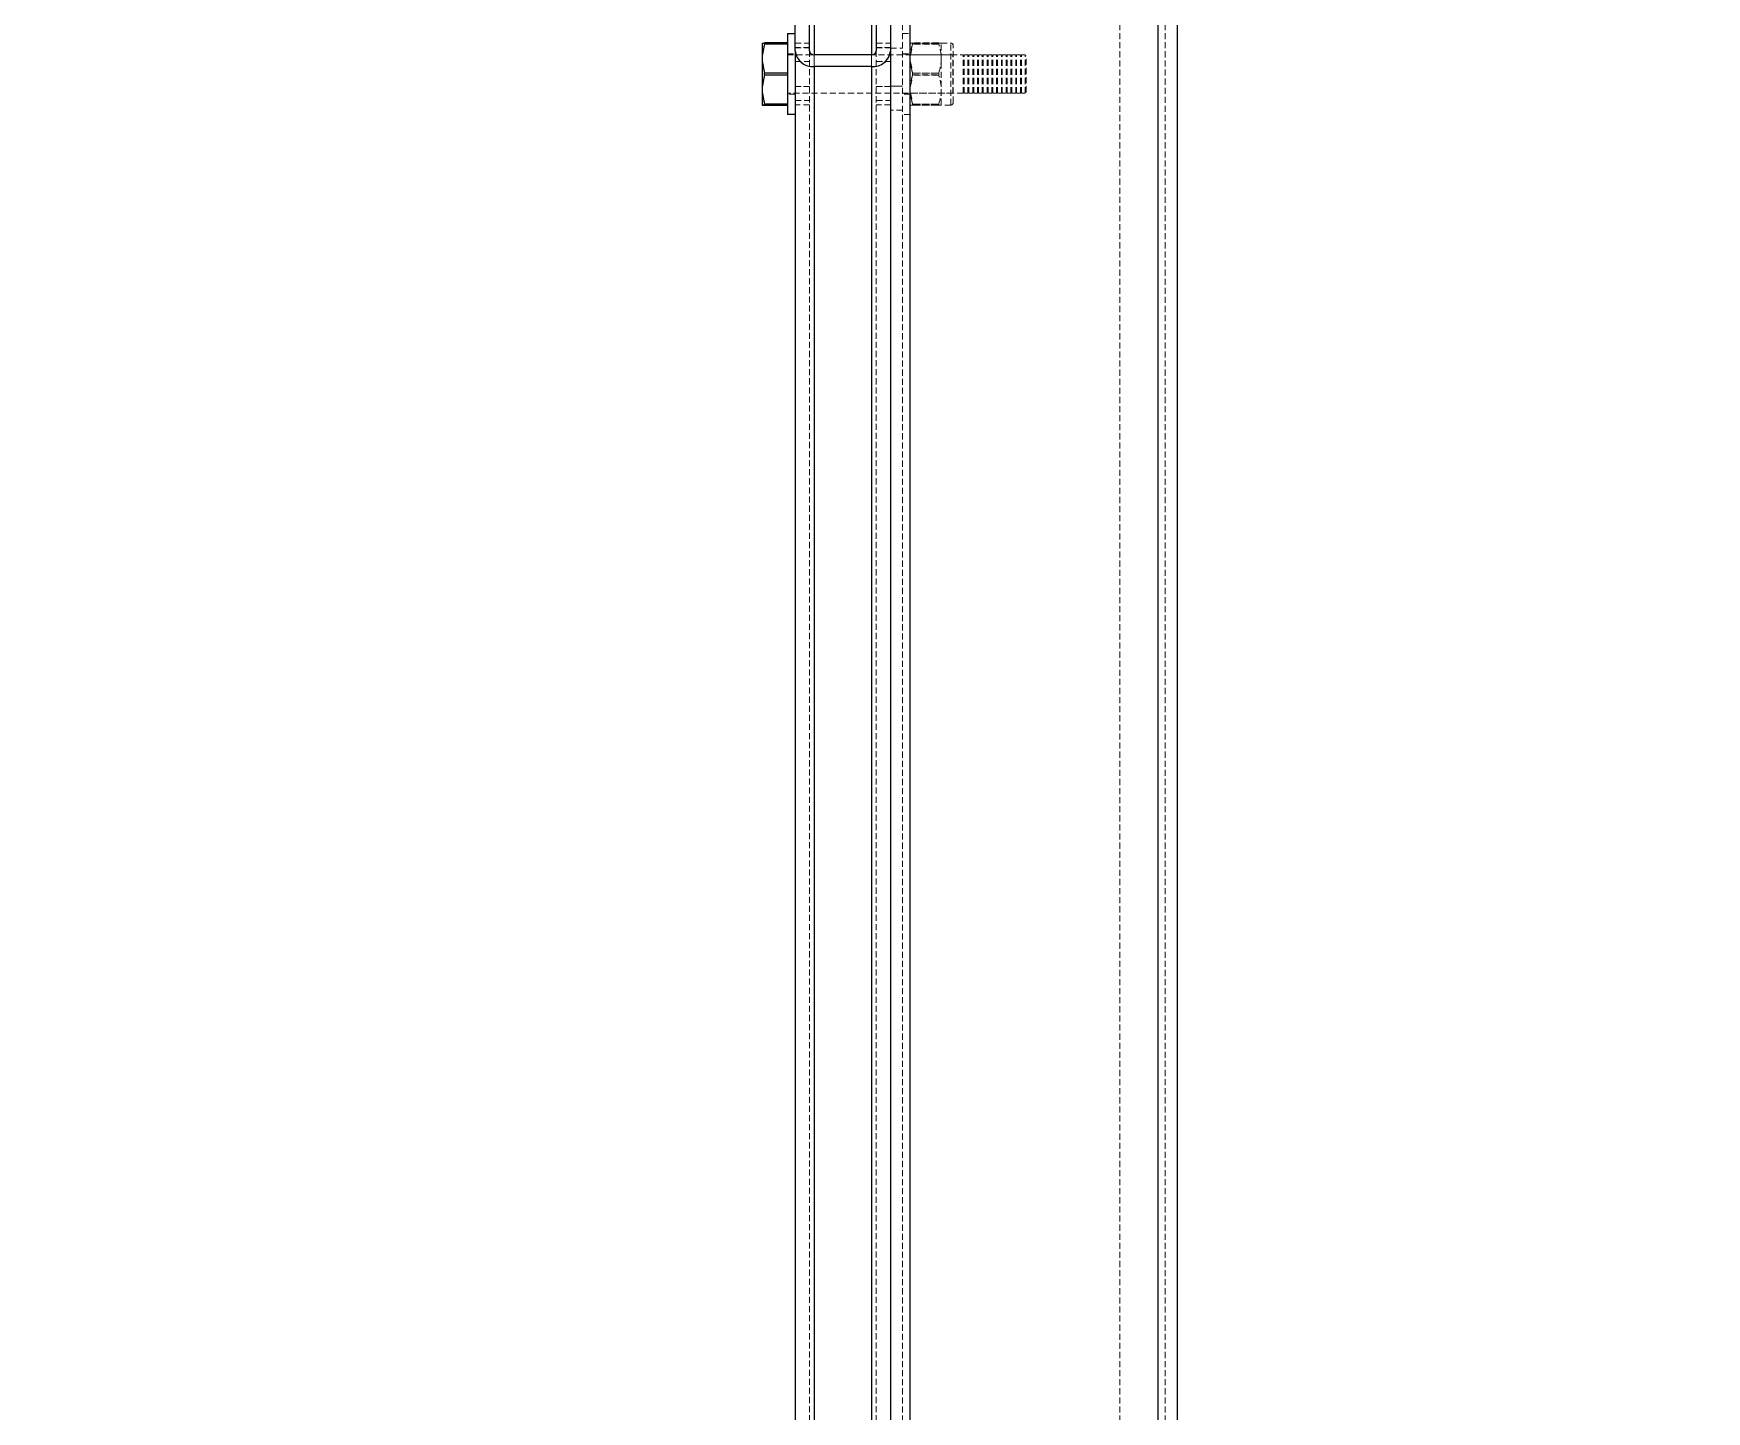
# Model space of a CAD drawing. Header units: millimetres. Extents: x -116399 to 112199, y -90759 to -31335.
# Drawn here: x 104888.1 to 105238.5, y -41019 to -40730.3 of the extents above; entities that cross this region are included whole.
import ezdxf

# ---------------------------------------------------------------- set-up
doc = ezdxf.new("R2010")
doc.units = ezdxf.units.MM
doc.linetypes.add('HIDDEN', pattern=[1.905, 1.27, -0.635])
doc.styles.add('Annotative', font='simplex.shx', dxfattribs={"height": 2.5})
doc.dimstyles.new('Annotative', dxfattribs={"dimscale": 0, "dimtxt": 2.5, "dimasz": 2.5, "dimexe": 1.25, "dimexo": 2, "dimtad": 1, "dimtxsty": 'Annotative', "dimblk": 'OBLIQUE', "dimcen": 2.5, "dimazin": 3, "dimtfac": 1, "dimtmove": 0, "dimatfit": 3, "dimfxl": 1})

# ---------------------------------------------------------------- blocks, each defined once
blk = doc.blocks.new('_Oblique')
at = {"color": 0, "linetype": 'ByBlock', "lineweight": -2}
blk.add_line((-0.5, -0.5), (0.5, 0.5), dxfattribs=at)
blk = doc.blocks.new('*D425')
at = {"color": 8, "lineweight": -2}
for p, q in [((104967.62, -40587.38), (104455.26, -40587.38)), ((104517.76, -44002.38), (104517.76, -40587.38)), ((104668.65, -44002.38), (104455.26, -44002.38))]:
    blk.add_line(p, q, dxfattribs=at)
at = {"layer": 'Defpoints', "color": 0}
for p in [(104517.76, -40587.38), (105067.62, -40587.38), (104768.65, -44002.38)]:
    blk.add_point(p, dxfattribs=at)
at = {"color": 8, "lineweight": -2, "xscale": 125, "yscale": 125, "zscale": 125}
for p, rotation in [((104517.76, -40587.38), 90), ((104517.76, -44002.38), 270)]:
    blk.add_blockref('_Oblique', p, dxfattribs=dict(at, rotation=rotation))
at = {"insert": (104424.01, -42294.88), "char_height": 125, "attachment_point": 5, "rotation": 90, "style": 'Annotative'}
blk.add_mtext('3415', dxfattribs=at)
blk = doc.blocks.new('*D426')
at = {"color": 8, "lineweight": -2}
for p, q in [((104968.2, -40315.16), (105105.48, -40020.77)), ((105079.07, -40077.42), (108704.29, -41767.91)), ((108593.42, -42005.65), (108730.7, -41711.27))]:
    blk.add_line(p, q, dxfattribs=at)
at = {"layer": 'Defpoints', "color": 0}
for p in [(104925.94, -40405.79), (108704.29, -41767.91), (108551.16, -42096.28)]:
    blk.add_point(p, dxfattribs=at)
at = {"color": 8, "lineweight": -2, "xscale": 125, "yscale": 125, "zscale": 125}
for p, rotation in [((105079.07, -40077.42), 154.9996608847021), ((108704.29, -41767.91), 334.9996608847022)]:
    blk.add_blockref('_Oblique', p, dxfattribs=dict(at, rotation=rotation))
at = {"insert": (106931.3, -40837.7), "char_height": 125, "attachment_point": 5, "rotation": 334.9997, "style": 'Annotative'}
blk.add_mtext('4000', dxfattribs=at)

msp = doc.modelspace()

# ---------------------------------------------------------------- linework, layer by layer
at = {"color": 7, "linetype": 'HIDDEN', "lineweight": 18}
for p, q in [((105070.124, -40587.377), (105070.124, -44002.377)), ((105071.624, -40587.377), (105071.624, -44002.377)), ((105071.624, -40587.377), (105071.624, -44002.377)), ((105071.624, -40587.377), (105071.624, -44002.377)), ((105115.624, -40587.377), (105115.624, -44002.377)), ((105123.624, -40587.377), (105123.624, -44002.377)), ((105123.624, -40587.377), (105123.624, -44002.377)), ((105123.624, -40587.377), (105123.624, -44002.377)), ((105123.624, -40587.377), (105123.624, -44002.377)), ((105123.624, -40587.377), (105123.624, -44002.377)), ((105123.624, -40587.377), (105123.624, -44002.377)), ((105123.624, -40587.377), (105123.624, -44002.377)), ((105125.124, -40587.377), (105125.124, -44002.377)), ((105051.624, -40696.447), (105051.624, -42547.951)), ((105051.624, -40696.462), (105051.624, -42545.264)), ((105063.624, -40696.447), (105063.624, -42547.951)), ((105063.624, -40696.462), (105063.624, -42545.264)), ((105051.624, -40698.91), (105051.624, -42547.713)), ((105063.624, -40698.91), (105063.624, -42547.713)), ((105041.224, -40732.327), (105040.724, -40732.324)), ((105041.224, -40732.504), (105040.724, -40734.99)), ((105040.724, -40735.001), (105041.224, -40732.512)), ((105040.724, -40735.003), (105041.224, -40732.515)), ((105041.224, -40732.325), (105046.024, -40732.325)), ((105041.224, -40732.327), (105046.024, -40732.327)), ((105041.224, -40732.504), (105046.024, -40732.504)), ((105046.024, -40732.512), (105041.224, -40732.512)), ((105046.024, -40732.515), (105041.224, -40732.515)), ((105047.624, -40732.377), (105050.624, -40732.377)), ((105064.624, -40732.377), (105067.624, -40732.377)), ((105070.124, -40730.324), (105071.724, -40730.324)), ((105071.724, -40730.321), (105071.724, -40730.324)), ((105071.724, -40730.324), (105071.724, -40747.324)), ((105071.724, -40732.332), (105071.73, -40732.321)), ((105071.724, -40732.334), (105071.73, -40732.324)), ((105071.802, -40734.856), (105072.243, -40732.532)), ((105077.704, -40732.318), (105072.243, -40732.318)), ((105072.243, -40732.526), (105072.243, -40732.32)), ((105077.704, -40732.32), (105072.243, -40732.32)), ((105072.243, -40732.325), (105077.704, -40732.325)), ((105072.243, -40732.327), (105072.243, -40732.534)), ((105072.243, -40732.327), (105077.704, -40732.327)), ((105072.243, -40732.524), (105077.704, -40732.524)), ((105072.243, -40732.526), (105077.704, -40732.526)), ((105077.704, -40732.532), (105072.243, -40732.532)), ((105077.704, -40732.534), (105072.243, -40732.534)), ((105077.704, -40732.318), (105078.217, -40732.321)), ((105077.704, -40732.526), (105077.704, -40732.32)), ((105078.217, -40732.321), (105078.224, -40732.332)), ((105078.217, -40732.324), (105078.224, -40732.334)), ((105078.224, -40732.334), (105078.224, -40732.332)), ((105078.224, -40732.332), (105080.224, -40732.332)), ((105078.224, -40745.313), (105078.224, -40732.334)), ((105078.224, -40732.334), (105080.224, -40732.334)), ((105080.224, -40745.311), (105080.224, -40732.332)), ((105080.224, -40745.313), (105080.224, -40732.334)), ((105080.724, -40732.834), (105080.724, -40732.832)), ((105080.724, -40744.813), (105080.724, -40732.834)), ((105040.724, -40736.141), (105041.224, -40738.627)), ((105041.224, -40738.642), (105040.724, -40736.154)), ((105041.224, -40738.644), (105040.724, -40736.156)), ((105046.024, -40734.621), (105047.624, -40734.621)), ((105046.024, -40734.624), (105047.624, -40734.624)), ((105046.024, -40734.821), (105082.824, -40734.821)), ((105046.024, -40734.824), (105082.824, -40734.824)), ((105050.624, -40733.296), (105047.624, -40733.296)), ((105047.624, -40733.299), (105050.624, -40733.299)), ((105047.624, -40736.185), (105050.624, -40736.185)), ((105047.624, -40736.192), (105050.624, -40736.192)), ((105050.624, -40733.965), (105050.624, -42585.469)), ((105051.624, -40734.78), (105051.624, -42586.285)), ((105051.624, -40734.78), (105051.624, -42550.398)), ((105051.624, -40734.824), (105051.624, -42583.626)), ((105051.624, -40734.824), (105063.624, -40734.824)), ((105063.624, -40734.78), (105063.624, -42586.285)), ((105063.624, -40734.78), (105063.624, -42550.398)), ((105063.624, -40734.824), (105063.624, -42583.626)), ((105067.624, -40733.296), (105064.624, -40733.296)), ((105064.624, -40733.299), (105067.624, -40733.299)), ((105064.624, -40733.965), (105064.624, -42585.469)), ((105064.624, -40736.185), (105067.624, -40736.185)), ((105064.624, -40736.192), (105067.624, -40736.192)), ((105067.624, -40733.377), (105070.124, -40733.377)), ((105067.624, -40733.377), (105070.124, -40733.377)), ((105070.124, -40734.621), (105071.724, -40734.621)), ((105070.124, -40734.624), (105071.724, -40734.624)), ((105071.724, -40734.821), (105080.624, -40734.821)), ((105071.724, -40734.824), (105080.624, -40734.824)), ((105071.801, -40736.283), (105072.243, -40738.607)), ((105080.624, -40734.821), (105080.724, -40734.721)), ((105080.624, -40734.824), (105080.724, -40734.724)), ((105080.624, -40734.824), (105080.624, -40734.821)), ((105080.624, -40742.824), (105080.624, -40734.824)), ((105082.824, -40734.824), (105082.824, -40734.821)), ((105082.824, -40742.824), (105082.824, -40734.824)), ((105082.824, -40735.021), (105083.024, -40735.021)), ((105082.824, -40735.024), (105083.024, -40735.024)), ((105083.024, -40734.824), (105083.024, -40734.821)), ((105083.024, -40734.821), (105083.824, -40734.821)), ((105083.024, -40742.824), (105083.024, -40734.824)), ((105083.024, -40734.824), (105083.824, -40734.824)), ((105083.824, -40734.824), (105083.824, -40734.821)), ((105083.824, -40742.824), (105083.824, -40734.824)), ((105083.824, -40735.021), (105084.024, -40735.021)), ((105083.824, -40735.024), (105084.024, -40735.024)), ((105084.024, -40734.824), (105084.024, -40734.821)), ((105084.024, -40734.821), (105084.824, -40734.821)), ((105084.024, -40742.824), (105084.024, -40734.824)), ((105084.024, -40734.824), (105084.824, -40734.824)), ((105084.824, -40734.824), (105084.824, -40734.821)), ((105084.824, -40742.824), (105084.824, -40734.824)), ((105084.824, -40735.021), (105085.024, -40735.021)), ((105084.824, -40735.024), (105085.024, -40735.024)), ((105085.024, -40734.824), (105085.024, -40734.821)), ((105085.024, -40734.821), (105085.824, -40734.821)), ((105085.024, -40742.824), (105085.024, -40734.824)), ((105085.024, -40734.824), (105085.824, -40734.824)), ((105085.824, -40734.824), (105085.824, -40734.821)), ((105085.824, -40742.824), (105085.824, -40734.824)), ((105085.824, -40735.021), (105086.024, -40735.021)), ((105085.824, -40735.024), (105086.024, -40735.024)), ((105086.024, -40734.824), (105086.024, -40734.821)), ((105086.024, -40734.821), (105086.824, -40734.821)), ((105086.024, -40742.824), (105086.024, -40734.824)), ((105086.024, -40734.824), (105086.824, -40734.824)), ((105086.824, -40734.824), (105086.824, -40734.821)), ((105086.824, -40742.824), (105086.824, -40734.824)), ((105086.824, -40735.021), (105087.024, -40735.021)), ((105086.824, -40735.024), (105087.024, -40735.024)), ((105087.024, -40734.824), (105087.024, -40734.821)), ((105087.024, -40734.821), (105087.824, -40734.821)), ((105087.024, -40742.824), (105087.024, -40734.824)), ((105087.024, -40734.824), (105087.824, -40734.824)), ((105087.824, -40734.824), (105087.824, -40734.821)), ((105087.824, -40742.824), (105087.824, -40734.824)), ((105087.824, -40735.021), (105088.024, -40735.021)), ((105087.824, -40735.024), (105088.024, -40735.024)), ((105088.024, -40734.824), (105088.024, -40734.821)), ((105088.024, -40734.821), (105088.824, -40734.821)), ((105088.024, -40742.824), (105088.024, -40734.824)), ((105088.024, -40734.824), (105088.824, -40734.824)), ((105088.824, -40734.824), (105088.824, -40734.821)), ((105088.824, -40742.824), (105088.824, -40734.824)), ((105088.824, -40735.021), (105089.024, -40735.021)), ((105088.824, -40735.024), (105089.024, -40735.024)), ((105089.024, -40734.824), (105089.024, -40734.821)), ((105089.024, -40734.821), (105089.824, -40734.821)), ((105089.024, -40742.824), (105089.024, -40734.824)), ((105089.024, -40734.824), (105089.824, -40734.824)), ((105089.824, -40734.824), (105089.824, -40734.821)), ((105089.824, -40742.824), (105089.824, -40734.824)), ((105089.824, -40735.021), (105090.024, -40735.021)), ((105089.824, -40735.024), (105090.024, -40735.024)), ((105090.024, -40734.824), (105090.024, -40734.821)), ((105090.024, -40734.821), (105090.824, -40734.821)), ((105090.024, -40742.824), (105090.024, -40734.824)), ((105090.024, -40734.824), (105090.824, -40734.824)), ((105090.824, -40734.824), (105090.824, -40734.821)), ((105090.824, -40742.824), (105090.824, -40734.824)), ((105090.824, -40735.021), (105091.024, -40735.021)), ((105090.824, -40735.024), (105091.024, -40735.024)), ((105091.024, -40734.824), (105091.024, -40734.821)), ((105091.024, -40734.821), (105091.824, -40734.821)), ((105091.024, -40742.824), (105091.024, -40734.824)), ((105091.024, -40734.824), (105091.824, -40734.824)), ((105091.824, -40734.824), (105091.824, -40734.821)), ((105091.824, -40742.824), (105091.824, -40734.824)), ((105091.824, -40735.021), (105092.024, -40735.021)), ((105091.824, -40735.024), (105092.024, -40735.024)), ((105092.024, -40734.824), (105092.024, -40734.821)), ((105092.024, -40734.821), (105092.824, -40734.821)), ((105092.024, -40742.824), (105092.024, -40734.824)), ((105092.024, -40734.824), (105092.824, -40734.824)), ((105092.824, -40734.824), (105092.824, -40734.821)), ((105092.824, -40742.824), (105092.824, -40734.824)), ((105092.824, -40735.021), (105093.024, -40735.021)), ((105092.824, -40735.024), (105093.024, -40735.024)), ((105093.024, -40734.824), (105093.024, -40734.821)), ((105093.024, -40734.821), (105093.824, -40734.821)), ((105093.024, -40742.824), (105093.024, -40734.824)), ((105093.024, -40734.824), (105093.824, -40734.824)), ((105093.824, -40734.824), (105093.824, -40734.821)), ((105093.824, -40742.824), (105093.824, -40734.824)), ((105093.824, -40735.021), (105094.024, -40735.021)), ((105093.824, -40735.024), (105094.024, -40735.024)), ((105094.024, -40734.824), (105094.024, -40734.821)), ((105094.024, -40734.821), (105094.824, -40734.821)), ((105094.024, -40742.824), (105094.024, -40734.824)), ((105094.024, -40734.824), (105094.824, -40734.824)), ((105094.824, -40734.824), (105094.824, -40734.821)), ((105094.824, -40742.824), (105094.824, -40734.824)), ((105094.824, -40735.021), (105095.024, -40735.021)), ((105094.824, -40735.024), (105095.024, -40735.024)), ((105095.024, -40734.824), (105095.024, -40734.821)), ((105095.024, -40734.821), (105095.824, -40734.821)), ((105095.024, -40742.824), (105095.024, -40734.824)), ((105095.024, -40734.824), (105095.824, -40734.824)), ((105095.824, -40734.824), (105095.824, -40734.821)), ((105095.824, -40742.824), (105095.824, -40734.824)), ((105095.824, -40735.021), (105096.024, -40735.021)), ((105095.824, -40735.024), (105096.024, -40735.024)), ((105096.024, -40735.024), (105096.024, -40735.021)), ((105096.024, -40742.624), (105096.024, -40735.024)), ((105041.224, -40739.001), (105040.724, -40741.489)), ((105040.724, -40741.501), (105041.224, -40739.016)), ((105040.724, -40741.504), (105041.224, -40739.018)), ((105046.024, -40738.627), (105041.224, -40738.627)), ((105041.224, -40738.642), (105046.024, -40738.642)), ((105041.224, -40738.644), (105046.024, -40738.644)), ((105041.224, -40739.001), (105046.024, -40739.001)), ((105046.024, -40739.016), (105041.224, -40739.016)), ((105046.024, -40739.018), (105041.224, -40739.018)), ((105051.624, -40737.272), (105051.624, -42586.075)), ((105051.624, -40737.272), (105063.624, -40737.272)), ((105063.624, -40737.272), (105063.624, -42586.075)), ((105071.801, -40741.358), (105072.243, -40739.036)), ((105077.704, -40738.607), (105072.243, -40738.607)), ((105072.243, -40739.022), (105072.243, -40738.609)), ((105077.704, -40738.609), (105072.243, -40738.609)), ((105072.243, -40738.622), (105077.704, -40738.622)), ((105072.243, -40738.625), (105072.243, -40739.038)), ((105072.243, -40738.625), (105077.704, -40738.625)), ((105072.243, -40739.02), (105077.704, -40739.02)), ((105072.243, -40739.022), (105077.704, -40739.022)), ((105077.704, -40739.036), (105072.243, -40739.036)), ((105077.704, -40739.038), (105072.243, -40739.038)), ((105077.704, -40739.022), (105077.704, -40738.609)), ((105040.724, -40742.642), (105041.224, -40745.13)), ((105041.224, -40745.139), (105040.724, -40742.653)), ((105041.224, -40745.141), (105040.724, -40742.655)), ((105082.824, -40742.821), (105046.024, -40742.821)), ((105082.824, -40742.824), (105046.024, -40742.824)), ((105047.624, -40743.021), (105046.024, -40743.021)), ((105047.624, -40743.024), (105046.024, -40743.024)), ((105050.624, -40741.455), (105047.624, -40741.455)), ((105047.624, -40741.458), (105050.624, -40741.458)), ((105067.624, -40741.455), (105064.624, -40741.455)), ((105064.624, -40741.458), (105067.624, -40741.458)), ((105070.124, -40741.377), (105067.624, -40741.377)), ((105067.624, -40741.377), (105070.124, -40741.377)), ((105071.724, -40743.021), (105070.124, -40743.021)), ((105071.724, -40743.024), (105070.124, -40743.024)), ((105080.624, -40742.821), (105071.724, -40742.821)), ((105080.624, -40742.824), (105071.724, -40742.824)), ((105071.801, -40742.785), (105072.243, -40745.111)), ((105080.724, -40742.921), (105080.624, -40742.821)), ((105080.724, -40742.924), (105080.624, -40742.824)), ((105083.024, -40742.621), (105082.824, -40742.621)), ((105083.024, -40742.624), (105082.824, -40742.624)), ((105083.824, -40742.821), (105083.024, -40742.821)), ((105083.824, -40742.824), (105083.024, -40742.824)), ((105084.024, -40742.621), (105083.824, -40742.621)), ((105084.024, -40742.624), (105083.824, -40742.624)), ((105084.824, -40742.821), (105084.024, -40742.821)), ((105084.824, -40742.824), (105084.024, -40742.824)), ((105085.024, -40742.621), (105084.824, -40742.621)), ((105085.024, -40742.624), (105084.824, -40742.624)), ((105085.824, -40742.821), (105085.024, -40742.821)), ((105085.824, -40742.824), (105085.024, -40742.824)), ((105086.024, -40742.621), (105085.824, -40742.621)), ((105086.024, -40742.624), (105085.824, -40742.624)), ((105086.824, -40742.821), (105086.024, -40742.821)), ((105086.824, -40742.824), (105086.024, -40742.824)), ((105087.024, -40742.621), (105086.824, -40742.621)), ((105087.024, -40742.624), (105086.824, -40742.624)), ((105087.824, -40742.821), (105087.024, -40742.821)), ((105087.824, -40742.824), (105087.024, -40742.824)), ((105088.024, -40742.621), (105087.824, -40742.621)), ((105088.024, -40742.624), (105087.824, -40742.624)), ((105088.824, -40742.821), (105088.024, -40742.821)), ((105088.824, -40742.824), (105088.024, -40742.824)), ((105089.024, -40742.621), (105088.824, -40742.621)), ((105089.024, -40742.624), (105088.824, -40742.624)), ((105089.824, -40742.821), (105089.024, -40742.821)), ((105089.824, -40742.824), (105089.024, -40742.824)), ((105090.024, -40742.621), (105089.824, -40742.621)), ((105090.024, -40742.624), (105089.824, -40742.624)), ((105090.824, -40742.821), (105090.024, -40742.821)), ((105090.824, -40742.824), (105090.024, -40742.824)), ((105091.024, -40742.621), (105090.824, -40742.621)), ((105091.024, -40742.624), (105090.824, -40742.624)), ((105091.824, -40742.821), (105091.024, -40742.821)), ((105091.824, -40742.824), (105091.024, -40742.824)), ((105092.024, -40742.621), (105091.824, -40742.621)), ((105092.024, -40742.624), (105091.824, -40742.624)), ((105092.824, -40742.821), (105092.024, -40742.821)), ((105092.824, -40742.824), (105092.024, -40742.824)), ((105093.024, -40742.621), (105092.824, -40742.621)), ((105093.024, -40742.624), (105092.824, -40742.624)), ((105093.824, -40742.821), (105093.024, -40742.821)), ((105093.824, -40742.824), (105093.024, -40742.824)), ((105094.024, -40742.621), (105093.824, -40742.621)), ((105094.024, -40742.624), (105093.824, -40742.624)), ((105094.824, -40742.821), (105094.024, -40742.821)), ((105094.824, -40742.824), (105094.024, -40742.824)), ((105095.024, -40742.621), (105094.824, -40742.621)), ((105095.024, -40742.624), (105094.824, -40742.624)), ((105095.824, -40742.821), (105095.024, -40742.821)), ((105095.824, -40742.824), (105095.024, -40742.824)), ((105096.024, -40742.621), (105095.824, -40742.621)), ((105096.024, -40742.624), (105095.824, -40742.624)), ((105041.224, -40745.318), (105040.724, -40745.321)), ((105046.024, -40745.13), (105041.224, -40745.13)), ((105041.224, -40745.139), (105046.024, -40745.139)), ((105041.224, -40745.141), (105046.024, -40745.141)), ((105041.224, -40745.318), (105046.024, -40745.318)), ((105046.024, -40745.325), (105041.224, -40745.325)), ((105047.624, -40744.347), (105050.624, -40744.347)), ((105047.624, -40744.348), (105050.624, -40744.348)), ((105050.624, -40745.266), (105047.624, -40745.266)), ((105050.624, -40745.27), (105047.624, -40745.27)), ((105064.624, -40744.347), (105067.624, -40744.347)), ((105064.624, -40744.348), (105067.624, -40744.348)), ((105067.624, -40745.266), (105064.624, -40745.266)), ((105067.624, -40745.27), (105064.624, -40745.27)), ((105070.124, -40746.377), (105067.624, -40746.377)), ((105071.73, -40745.321), (105071.724, -40745.311)), ((105071.73, -40745.324), (105071.724, -40745.313)), ((105072.243, -40745.318), (105071.73, -40745.321)), ((105077.704, -40745.111), (105072.243, -40745.111)), ((105072.243, -40745.32), (105072.243, -40745.113)), ((105077.704, -40745.113), (105072.243, -40745.113)), ((105072.243, -40745.119), (105077.704, -40745.119)), ((105072.243, -40745.121), (105072.243, -40745.327)), ((105072.243, -40745.121), (105077.704, -40745.121)), ((105072.243, -40745.318), (105077.704, -40745.318)), ((105072.243, -40745.32), (105077.704, -40745.32)), ((105077.704, -40745.325), (105072.243, -40745.325)), ((105077.704, -40745.327), (105072.243, -40745.327)), ((105077.704, -40745.32), (105077.704, -40745.113)), ((105077.704, -40745.325), (105077.857, -40745.324)), ((105077.704, -40745.327), (105077.857, -40745.326)), ((105078.224, -40745.311), (105078.217, -40745.321)), ((105078.224, -40745.313), (105078.217, -40745.324)), ((105080.224, -40745.311), (105078.224, -40745.311)), ((105080.224, -40745.313), (105078.224, -40745.313)), ((105047.624, -40747.321), (105046.024, -40747.321)), ((105071.724, -40747.321), (105070.124, -40747.321)), ((105071.724, -40747.324), (105070.124, -40747.324))]:
    msp.add_line(p, q, dxfattribs=at)
at = {"color": 7, "linetype": 'Continuous', "lineweight": 25}
for p, q in [((105071.624, -40587.377), (105071.624, -44002.377)), ((105123.624, -40587.377), (105123.624, -44002.377)), ((105127.624, -40587.377), (105127.624, -44002.377)), ((105047.624, -40733.965), (105047.624, -40699.709)), ((105050.624, -40733.965), (105050.624, -40699.709)), ((105051.624, -40698.893), (105051.624, -40734.78)), ((105063.624, -40698.893), (105063.624, -40734.78)), ((105064.624, -40699.709), (105064.624, -40733.965)), ((105067.624, -40712.672), (105067.624, -40733.965)), ((105040.724, -40732.321), (105041.224, -40732.318)), ((105040.724, -40732.323), (105041.224, -40732.32)), ((105040.724, -40732.323), (105040.724, -40734.992)), ((105041.224, -40732.506), (105040.724, -40734.992)), ((105046.024, -40732.318), (105041.224, -40732.318)), ((105041.224, -40732.506), (105041.224, -40732.32)), ((105046.024, -40732.32), (105041.224, -40732.32)), ((105041.224, -40732.506), (105046.024, -40732.506)), ((105046.024, -40730.321), (105046.024, -40730.324)), ((105046.024, -40730.324), (105047.624, -40730.324)), ((105046.024, -40730.324), (105046.024, -40747.324)), ((105040.724, -40734.992), (105040.724, -40736.143)), ((105040.724, -40736.143), (105041.224, -40738.629)), ((105040.724, -40736.143), (105040.724, -40741.491)), ((105047.624, -40733.965), (105047.624, -42585.469)), ((105063.624, -40734.78), (105051.624, -40734.78)), ((105067.624, -40733.965), (105067.624, -40744.68)), ((105041.224, -40739.003), (105040.724, -40741.491)), ((105041.224, -40739.003), (105041.224, -40738.629)), ((105046.024, -40738.629), (105041.224, -40738.629)), ((105041.224, -40739.003), (105046.024, -40739.003)), ((105063.624, -40737.227), (105051.624, -40737.227)), ((105051.624, -40737.227), (105051.624, -42588.732)), ((105063.624, -40737.227), (105063.624, -42588.732)), ((105040.724, -40741.491), (105040.724, -40742.644)), ((105040.724, -40742.644), (105041.224, -40745.133)), ((105040.724, -40742.644), (105040.724, -40745.323)), ((105041.224, -40745.32), (105040.724, -40745.323)), ((105040.724, -40745.323), (105040.724, -40745.324)), ((105040.724, -40745.324), (105041.224, -40745.327)), ((105046.024, -40745.133), (105041.224, -40745.133)), ((105041.224, -40745.32), (105041.224, -40745.133)), ((105041.224, -40745.32), (105046.024, -40745.32)), ((105046.024, -40745.327), (105041.224, -40745.327)), ((105067.624, -40744.68), (105067.624, -44002.377)), ((105047.624, -40747.324), (105046.024, -40747.324))]:
    msp.add_line(p, q, dxfattribs=at)
at = {"color": 7, "linetype": 'HIDDEN', "lineweight": 18, "flags": 128}
for points in [[(105072.243, -40732.325), (105071.73, -40732.321), (105072.243, -40732.318)], [(105072.243, -40732.327), (105071.73, -40732.323), (105072.243, -40732.32)], [(105072.243, -40732.524), (105071.838, -40734.205), (105071.801, -40734.86)], [(105077.704, -40732.32), (105078.217, -40732.324), (105077.704, -40732.327)], [(105072.243, -40738.622), (105071.838, -40736.94), (105071.801, -40736.287)], [(105072.243, -40739.02), (105071.838, -40740.703), (105071.801, -40741.362)], [(105072.243, -40745.119), (105071.838, -40743.438), (105071.802, -40742.789)], [(105072.243, -40745.32), (105071.73, -40745.324), (105072.243, -40745.327)], [(105078.207, -40745.321), (105078.217, -40745.321), (105077.704, -40745.318)], [(105078.207, -40745.324), (105078.217, -40745.323), (105077.704, -40745.32)]]:
    msp.add_lwpolyline(points, dxfattribs=at)
at = {"color": 7, "linetype": 'HIDDEN', "lineweight": 18}
for centre, radius, start, end in [((105081.092, -40735.568), 9.357, 161.03151, 198.96849), ((105081.114, -40735.579), 9.379, 161.05415, 198.94585), ((105068.855, -40735.566), 9.357, 341.03167, 18.96833), ((105068.855, -40735.568), 9.357, 341.03151, 18.96849), ((105080.224, -40732.832), 0.5, 0, 90), ((105080.224, -40732.834), 0.5, 0, 90), ((105051.29, -40733.598), 3.689, 186.36491, 275.19154), ((105051.54, -40733.905), 0.922, 186.36491, 275.19154), ((105063.958, -40733.598), 3.689, 264.80846, 353.63509), ((105063.707, -40733.905), 0.922, 264.80846, 353.63509), ((105081.114, -40742.068), 9.379, 161.05415, 198.94585), ((105081.092, -40742.079), 9.357, 161.03151, 198.96849), ((105068.833, -40742.066), 9.379, 341.05399, 18.94601), ((105068.833, -40742.068), 9.379, 341.05415, 18.94585), ((105080.224, -40744.811), 0.5, 270, 360), ((105080.224, -40744.813), 0.5, 270, 360)]:
    msp.add_arc(centre, radius, start, end, dxfattribs=at)
at = {"color": 7, "linetype": 'Continuous', "lineweight": 25}
for centre, radius, start, end in [((105051.289, -40733.554), 3.688, 186.3897, 275.20791), ((105051.54, -40733.862), 0.922, 186.3897, 275.20791), ((105063.958, -40733.554), 3.688, 264.79209, 353.6103), ((105063.707, -40733.862), 0.922, 264.79209, 353.6103)]:
    msp.add_arc(centre, radius, start, end, dxfattribs=at)

# ---------------------------------------------------------------- dimensions: what is measured, and where the dimension line sits
dim = msp.add_aligned_dim(p1=(104925.941, -40405.789), p2=(108551.163, -42096.283), distance=362.321, dimstyle='Annotative', override={"dimscale": 0, "dimtix": 0, "dimtofl": 1, "dimtmove": 0, "dimatfit": 3})
dim.commit()
dim.dimension.update_dxf_attribs({"geometry": '*D426', "text_midpoint": (106931.298, -40837.697)})
dim = msp.add_linear_dim(base=(104517.756, -40587.377), p1=(104768.648, -44002.377), p2=(105067.624, -40587.377), angle=90, dimstyle='Annotative', override={"dimscale": 0, "dimtix": 0, "dimtofl": 1, "dimtmove": 0, "dimatfit": 3})
dim.commit()
dim.dimension.update_dxf_attribs({"geometry": '*D425', "text_midpoint": (104424.006, -42294.877)})

doc.saveas('drawing.dxf')
